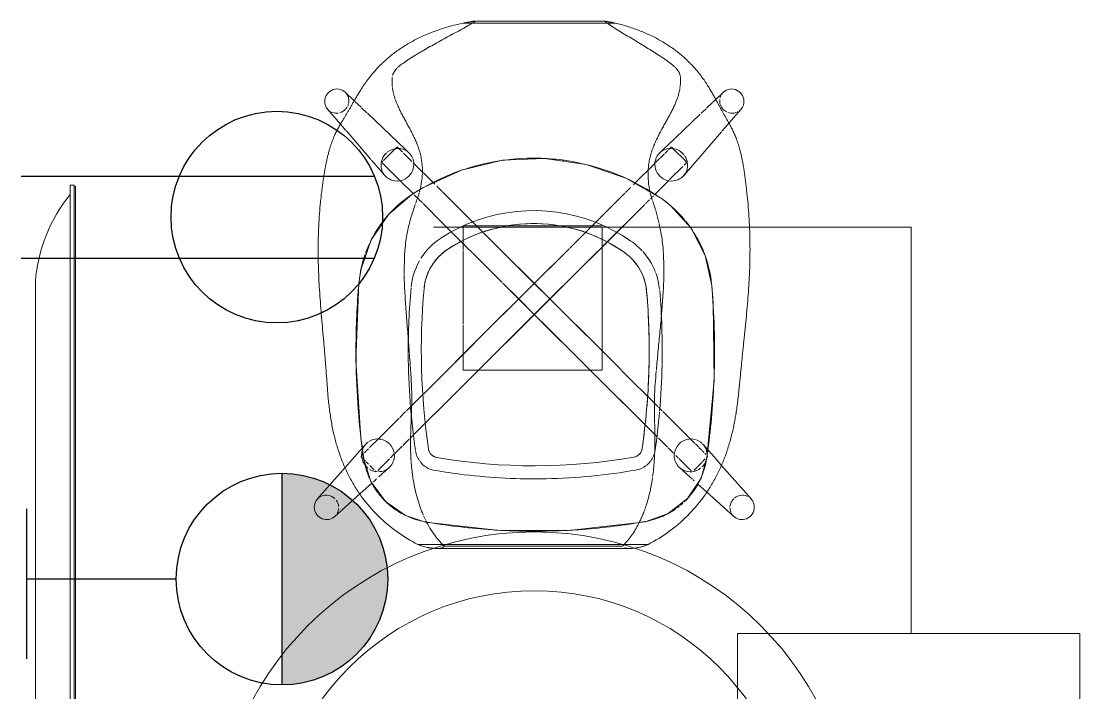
# Model space of a CAD drawing. Header units: inches. Extents: x 4757 to 6765, y 9919 to 10946.
# Drawn here: x 5820.31 to 5869.85, y 10656.35 to 10687.77 of the extents above; entities that cross this region are included whole.
import ezdxf

# ---------------------------------------------------------------- set-up
doc = ezdxf.new("R2010")
doc.units = ezdxf.units.IN
doc.header["$MEASUREMENT"] = 0
for name, color, linetype, lineweight in [('A-ANNO-NOTE', 7, 'Continuous', 9), ('G-ANNO-TEXT', 231, 'Continuous', 9), ('I-FURN', 30, 'Continuous', 9), ('Q-SPCQ', 91, 'Continuous', 9)]:
    doc.layers.add(name, color=color, linetype=linetype, lineweight=lineweight)

# ---------------------------------------------------------------- blocks, each defined once
blk = doc.blocks.new('MEZ-Round_Top-Davis_Furniture1 - MEZ-Round-Type_Catalog_Family-8211100-Level XX  POWER _ SIGNAL')
at = {"layer": 'I-FURN'}
for radius, start, end in [(15, 360, 180), (15, 360, 180), (15, 0, 180), (12.25, 11.25, 180), (6, 0, 180), (6, 0, 180), (12.25, 0, 11.1269), (15, 180, 360), (15, 180, 360), (15, 180, 360), (12.25, 180, 360), (6, 180, 360), (6, 180, 360)]:
    blk.add_arc((0, 0), radius, start, end, dxfattribs=at)
blk = doc.blocks.new('Bernhardt_Design-Seating-Guest-Chloe - Chloe 1019M-V46-Level XX  POWER _ SIGNAL')
at = {"layer": 'I-FURN'}
for p, q in [((3.787, 13.193), (-3.333, 13.193)), ((3.306, 13.283), (-2.783, 13.283)), ((-2.748, 13.281), (3.277, 13.281)), ((-8.426, 9.563), (-8.845, 9.962)), ((8.845, 9.962), (8.489, 9.623)), ((-8.104, 9.257), (-8.395, 9.534)), ((8.338, 9.479), (8.063, 9.218)), ((8.489, 9.623), (8.347, 9.488)), ((-9.676, 9.169), (-9.073, 8.471)), ((-7.837, 9.002), (-8.083, 9.237)), ((-6.026, 7.278), (-7.807, 8.974)), ((7.767, 8.936), (6.593, 7.818)), ((8.034, 9.19), (7.81, 8.976)), ((9.109, 8.513), (9.676, 9.169)), ((-9.073, 8.471), (-8.813, 8.17)), ((8.78, 8.132), (9.04, 8.433)), ((9.044, 8.437), (9.109, 8.513)), ((-8.795, 8.149), (-7.643, 6.817)), ((7.304, 6.424), (8.758, 8.106)), ((6.574, 7.8), (6.026, 7.279)), ((-6.715, 7.107), (-7.056, 6.765)), ((-7.056, 6.765), (-6.715, 7.107)), ((-6.504, 7.319), (-6.711, 7.111)), ((-6.711, 7.111), (-6.504, 7.319)), ((-6.441, 7.382), (-6.495, 7.328)), ((-6.495, 7.328), (-6.441, 7.382)), ((-6.415, 7.408), (-6.278, 7.271)), ((-6.278, 7.271), (-6.415, 7.408)), ((-6.277, 7.27), (-6.163, 7.156)), ((-6.163, 7.156), (-6.277, 7.27)), ((-6.117, 7.111), (-5.731, 6.726)), ((-5.731, 6.726), (-6.117, 7.111)), ((-5.87, 7.13), (-6.026, 7.278)), ((6.093, 7.086), (5.678, 6.674)), ((5.678, 6.674), (6.093, 7.086)), ((6.026, 7.279), (5.87, 7.13)), ((6.249, 7.242), (6.117, 7.111)), ((6.117, 7.111), (6.249, 7.242)), ((6.415, 7.408), (6.277, 7.27)), ((6.277, 7.27), (6.415, 7.408)), ((6.446, 7.377), (6.495, 7.328)), ((6.495, 7.328), (6.446, 7.377)), ((6.504, 7.319), (7.088, 6.733)), ((7.088, 6.733), (6.504, 7.319)), ((-7.613, 6.781), (-7.295, 6.413)), ((-7.088, 6.733), (-7.142, 6.679)), ((-7.142, 6.679), (-7.088, 6.733)), ((-6.299, 5.839), (-7.112, 6.649)), ((-6.299, 5.839), (-7.112, 6.649)), ((-5.669, 6.665), (-4.706, 5.706)), ((-4.706, 5.706), (-5.669, 6.665)), ((5.654, 6.649), (4.704, 5.703)), ((4.704, 5.703), (5.654, 6.649)), ((6.954, 6.491), (6.332, 5.872)), ((6.954, 6.491), (6.332, 5.872)), ((7.112, 6.649), (7.013, 6.55)), ((7.112, 6.649), (7.013, 6.55)), ((7.094, 6.727), (7.142, 6.679)), ((7.142, 6.679), (7.094, 6.727)), ((-7.295, 6.413), (-6.99, 6.061)), ((6.99, 6.061), (7.304, 6.424)), ((-5.66, 5.203), (-6.299, 5.839)), ((-5.66, 5.203), (-6.299, 5.839)), ((-4.706, 5.706), (-4.661, 5.66)), ((-4.661, 5.66), (-4.706, 5.706)), ((-4.563, 5.563), (-4.32, 5.321)), ((-4.32, 5.321), (-4.563, 5.563)), ((4.5, 5.5), (4.265, 5.266)), ((4.265, 5.266), (4.5, 5.5)), ((4.704, 5.703), (4.637, 5.636)), ((4.637, 5.636), (4.704, 5.703)), ((5.998, 4.955), (4.831, 5.628)), ((6.29, 5.83), (5.624, 5.167)), ((6.29, 5.83), (5.624, 5.167)), ((-5.558, 5.101), (-5.624, 5.166)), ((-5.558, 5.101), (-5.624, 5.166)), ((-5.466, 5.01), (-5.556, 5.099)), ((-5.466, 5.01), (-5.556, 5.099)), ((-5.344, 4.888), (-5.456, 4.999)), ((-5.344, 4.888), (-5.456, 4.999)), ((-4.296, 5.297), (-2.799, 3.806)), ((-2.799, 3.806), (-4.296, 5.297)), ((4.241, 5.242), (2.739, 3.746)), ((2.739, 3.746), (4.241, 5.242)), ((5.499, 5.042), (5.43, 4.973)), ((5.499, 5.042), (5.43, 4.973)), ((5.577, 5.12), (5.525, 5.068)), ((5.577, 5.12), (5.525, 5.068)), ((-5.237, 4.781), (-5.33, 4.874)), ((-5.237, 4.781), (-5.33, 4.874)), ((-4.291, 3.839), (-5.208, 4.752)), ((-4.291, 3.839), (-5.208, 4.752)), ((5.169, 4.713), (-3.531, -3.952)), ((5.169, 4.713), (3.206, 2.759)), ((5.266, 4.81), (5.21, 4.754)), ((5.266, 4.81), (5.21, 4.754)), ((5.386, 4.929), (5.286, 4.83)), ((5.386, 4.929), (5.286, 4.83)), ((-3.339, 2.89), (-4.29, 3.838)), ((-3.168, 2.72), (-4.29, 3.838)), ((-3.086, 3.709), (-3.332, 3.709)), ((-3.332, 3.709), (-3.332, 2.892)), ((-3.332, 2.892), (-3.332, 3.709)), ((-3.332, 3.709), (-3.086, 3.709)), ((-2.702, 3.709), (-3.071, 3.709)), ((-3.071, 3.709), (-2.702, 3.709)), ((-2.781, 3.788), (-2.427, 3.435)), ((-2.702, 3.709), (-2.781, 3.788)), ((-2.427, 3.435), (-2.702, 3.709)), ((2.702, 3.709), (-2.702, 3.709)), ((-2.702, 3.709), (2.702, 3.709)), ((1.673, 2.684), (2.738, 3.745)), ((2.702, 3.709), (1.673, 2.684)), ((3.168, 3.709), (2.702, 3.709)), ((2.702, 3.709), (3.168, 3.709)), ((3.168, 2.721), (3.168, 3.631)), ((3.168, 3.631), (3.168, 2.721)), ((-2.405, 3.413), (4.061, -3.027)), ((0, 1.018), (-2.405, 3.413)), ((-3.168, 2.72), (-3.332, 2.883)), ((-3.332, 2.883), (-3.332, 2.56)), ((-3.332, 2.56), (-3.332, 2.883)), ((-3.332, 2.533), (-3.332, -0.894)), ((-3.332, -0.894), (-3.332, 2.533)), ((-2.894, 2.447), (-3.167, 2.72)), ((-2.894, 2.447), (-3.167, 2.72)), ((-2.232, -1.205), (1.643, 2.655)), ((1.643, 2.655), (0, 1.018)), ((3.168, 2.721), (0.729, 0.291)), ((3.168, -2.138), (3.168, 2.721)), ((3.168, 2.721), (3.168, -2.138)), ((-1.507, 1.066), (-2.876, 2.429)), ((-1.507, 1.066), (-2.876, 2.429)), ((-0.729, 0.291), (-1.473, 1.032)), ((5.76, -6.172), (-1.473, 1.032)), ((0, 1.018), (-0.729, 0.291)), ((0.729, 0.291), (0, 1.018)), ((-0.729, 0.291), (-2.232, -1.205)), ((0, -0.435), (-0.729, 0.291)), ((0.729, 0.291), (0, -0.435)), ((3.168, -2.138), (0.729, 0.291)), ((0, -0.435), (-2.616, -3.041)), ((2.596, -3.02), (0, -0.435)), ((-3.332, -0.932), (-3.332, -2.3)), ((-3.332, -2.3), (-3.332, -0.932)), ((-5.178, -4.139), (-2.247, -1.22)), ((-2.247, -1.22), (-3.332, -2.3)), ((-3.332, -2.3), (-5.178, -4.139)), ((-3.332, -2.3), (-3.332, -3.041)), ((-3.332, -3.041), (-3.332, -2.3)), ((4.061, -3.027), (3.168, -2.138)), ((3.168, -3.023), (3.168, -2.138)), ((3.168, -2.138), (3.168, -3.023)), ((-2.616, -3.041), (-3.531, -3.952)), ((-3.332, -3.041), (-2.616, -3.041)), ((-2.616, -3.041), (-3.332, -3.041)), ((-2.616, -3.041), (2.616, -3.041)), ((2.616, -3.041), (-2.616, -3.041)), ((5.76, -6.172), (2.616, -3.041)), ((2.616, -3.041), (3.168, -3.041)), ((3.168, -3.041), (2.616, -3.041)), ((4.084, -3.05), (5.782, -4.741)), ((5.782, -4.741), (4.084, -3.05)), ((-5.183, -4.145), (-5.984, -4.943)), ((-5.984, -4.943), (-5.183, -4.145)), ((-3.547, -3.968), (-5.831, -6.242)), ((-3.547, -3.968), (-5.831, -6.242)), ((5.804, -4.763), (5.987, -4.945)), ((5.987, -4.945), (5.804, -4.763)), ((-6.328, -5.285), (-7.31, -6.263)), ((-7.31, -6.263), (-6.328, -5.285)), ((-6.022, -4.98), (-6.293, -5.25)), ((-6.293, -5.25), (-6.022, -4.98)), ((6.021, -4.979), (7.316, -6.269)), ((7.316, -6.269), (6.021, -4.979)), ((-7.31, -6.263), (-7.71, -6.661)), ((-7.71, -6.661), (-7.31, -6.263)), ((-5.863, -6.274), (-6.147, -6.558)), ((-5.863, -6.274), (-6.147, -6.558)), ((6.235, -6.645), (5.804, -6.216)), ((6.235, -6.645), (5.804, -6.216)), ((7.316, -6.269), (7.51, -6.462)), ((7.51, -6.462), (7.316, -6.269)), ((-7.894, -6.51), (-8.41, -7.096)), ((-7.884, -6.834), (-7.954, -6.905)), ((-7.954, -6.905), (-7.884, -6.834)), ((-7.764, -6.715), (-7.866, -6.816)), ((-7.866, -6.816), (-7.764, -6.715)), ((-6.179, -6.589), (-6.524, -6.933)), ((-6.179, -6.589), (-6.524, -6.933)), ((6.509, -6.918), (6.259, -6.669)), ((6.509, -6.918), (6.259, -6.669)), ((7.54, -6.492), (7.676, -6.628)), ((7.676, -6.628), (7.54, -6.492)), ((7.706, -6.658), (7.819, -6.77)), ((7.819, -6.77), (7.706, -6.658)), ((7.838, -6.789), (7.945, -6.896)), ((7.945, -6.896), (7.838, -6.789)), ((8.409, -7.095), (7.894, -6.51)), ((7.983, -6.933), (8.031, -6.981)), ((8.031, -6.981), (7.983, -6.933)), ((-8.41, -7.096), (-8.844, -7.589)), ((-8.121, -7.07), (-8.036, -7.155)), ((-8.036, -7.155), (-8.121, -7.07)), ((-8.001, -6.952), (-8.068, -7.018)), ((-8.068, -7.018), (-8.001, -6.952)), ((-8.015, -7.177), (-7.96, -7.231)), ((-7.96, -7.231), (-8.015, -7.177)), ((-7.96, -7.231), (-7.901, -7.291)), ((-7.901, -7.291), (-7.96, -7.231)), ((-7.871, -7.32), (-7.76, -7.432)), ((-7.76, -7.432), (-7.871, -7.32)), ((-6.771, -7.179), (-7.326, -7.732)), ((-6.771, -7.179), (-7.326, -7.732)), ((-6.567, -6.976), (-6.736, -7.144)), ((-6.567, -6.976), (-6.736, -7.144)), ((6.73, -7.138), (6.615, -7.023)), ((6.73, -7.138), (6.615, -7.023)), ((7.342, -7.748), (6.765, -7.173)), ((7.342, -7.748), (6.765, -7.173)), ((7.854, -7.337), (7.629, -7.563)), ((7.629, -7.563), (7.854, -7.337)), ((7.999, -7.192), (7.875, -7.317)), ((7.875, -7.317), (7.999, -7.192)), ((8.121, -7.07), (8.071, -7.12)), ((8.071, -7.12), (8.121, -7.07)), ((8.744, -7.475), (8.409, -7.095)), ((-8.844, -7.589), (-10.156, -9.078)), ((-7.691, -7.501), (-7.64, -7.553)), ((-7.64, -7.553), (-7.691, -7.501)), ((-7.633, -7.559), (-7.494, -7.699)), ((-7.494, -7.699), (-7.633, -7.559)), ((-7.447, -7.746), (-7.394, -7.8)), ((-7.394, -7.8), (-7.447, -7.746)), ((-7.276, -8.032), (-6.794, -7.599)), ((6.794, -7.599), (7.274, -8.03)), ((7.621, -7.572), (7.475, -7.718)), ((7.475, -7.718), (7.621, -7.572)), ((10.156, -9.078), (8.744, -7.475)), ((-8.159, -8.825), (-7.591, -8.314)), ((-7.526, -8.256), (-7.38, -8.125)), ((7.282, -8.036), (7.379, -8.124)), ((7.413, -8.154), (7.484, -8.218)), ((7.652, -8.369), (8.061, -8.737)), ((-9.34, -9.886), (-8.159, -8.825)), ((8.061, -8.737), (9.34, -9.886)), ((-5.446, -11.19), (-3.935, -11.19)), ((-4.536, -11.378), (4.444, -11.378)), ((-4.219, -11.267), (4.135, -11.267)), ((-3.935, -11.19), (3.935, -11.19)), ((3.935, -11.19), (5.331, -11.19))]:
    blk.add_line(p, q, dxfattribs=at)
at = {"layer": 'I-FURN', "flags": 128}
for points in [[(4.831, 5.628), (4.29, 5.94), (2.426, 6.586), (0.474, 6.867), (-1.496, 6.776), (-3.413, 6.314), (-5.13, 5.535)], [(-5.13, 5.535), (-5.209, 5.499), (-5.726, 5.182)], [(-5.726, 5.182), (-6.817, 4.245), (-7.629, 3.06), (-8.11, 1.706), (-8.21, 1.041)], [(8.307, 0.916), (7.999, 2.319), (7.34, 3.597), (6.375, 4.662), (5.998, 4.955)], [(-8.21, 1.041), (-8.348, -2.594), (-8.111, -6.223), (-7.989, -7.161)], [(8.077, -7.144), (8.409, -3.522), (8.367, 0.115), (8.307, 0.916)], [(-7.989, -7.161), (-7.643, -8.254), (-6.965, -9.18), (-6.028, -9.84), (-5.085, -10.143)], [(5.184, -10.126), (6.267, -9.747), (7.172, -9.042), (7.804, -8.085), (8.077, -7.144)], [(-5.085, -10.143), (-1.752, -10.525), (1.602, -10.534), (4.937, -10.168), (5.184, -10.126)]]:
    blk.add_lwpolyline(points, dxfattribs=at)
at = {"layer": 'I-FURN'}
for centre, radius, start, end in [((-0.03, -3.523), 10.399, 100.3284, 107.5108), ((-0.03, -3.523), 10.399, 88.8933, 100.3284), ((-0.03, -3.523), 10.399, 82.6722, 88.8933), ((-0.03, -3.523), 10.399, 80.5468, 82.5967), ((-0.03, -3.523), 10.399, 74.0977, 80.3773), ((-0.03, -3.523), 10.399, 64.9762, 73.9893), ((-0.03, -3.523), 10.399, 111.7635, 123.0477), ((-0.03, -3.523), 10.399, 107.7235, 111.7635), ((-0.03, -3.523), 10.399, 56.0648, 64.8198), ((-2.693, 0.547), 5.535, 123.8987, 137.686), ((-2.693, 0.547), 5.535, 123.1986, 123.8987), ((-0.03, -3.523), 10.399, 54.5879, 55.8063), ((2.788, 0.441), 5.535, 53.832, 54.5879), ((2.788, 0.441), 5.535, 40.501, 53.832), ((-2.693, 0.547), 5.535, 140.7603, 143.3292), ((-2.693, 0.547), 5.535, 138.6058, 140.425), ((-2.693, 0.547), 5.535, 137.686, 138.6058), ((-0.03, -3.523), 7.95, 109.4765, 123.0813), ((-0.03, -3.523), 7.95, 54.9081, 109.4765), ((2.788, 0.441), 5.535, 39.8213, 40.501), ((-2.693, 0.547), 5.535, 145.5339, 152.7441), ((-2.693, 0.547), 5.535, 144.0304, 145.2195), ((-2.693, 0.547), 5.535, 143.3292, 144.0304), ((-0.03, -3.523), 7.34, 54.5879, 123.1986), ((-0.03, -3.523), 7.34, 82.0322, 123.1986), ((-0.03, -3.523), 7.34, 54.5879, 123.1986), ((-0.03, -3.523), 7.34, 54.5879, 81.9465), ((2.788, 0.441), 5.535, 35.2269, 39.2463), ((2.788, 0.441), 5.535, 34.6762, 35.2269), ((2.788, 0.441), 5.535, 24.8295, 34.6762), ((-2.693, 0.547), 5.535, 152.8568, 154.0458), ((-2.693, 0.547), 3.086, 123.4374, 147.7837), ((-2.693, 0.547), 5.535, 159.4768, 160.0258), ((-2.693, 0.547), 5.535, 154.7471, 159.4768), ((-2.693, 0.547), 5.535, 154.0458, 154.7471), ((-2.693, 0.547), 2.476, 123.1986, 174.8776), ((-2.693, 0.547), 2.476, 123.1986, 138.717), ((-2.693, 0.547), 2.476, 123.1986, 136.1184), ((2.788, 0.441), 3.086, 43.0471, 54.5879), ((2.788, 0.441), 3.086, 21.4745, 42.1549), ((2.788, 0.441), 5.535, 24.2788, 24.8295), ((2.788, 0.441), 5.535, 19.6844, 24.2788), ((-2.693, 0.547), 5.535, 160.8016, 174.1776), ((-2.693, 0.547), 3.086, 150.2926, 174.6389), ((-2.693, 0.547), 2.476, 143.2825, 154.7938), ((-2.693, 0.547), 2.476, 143.2825, 154.7938), ((-2.693, 0.547), 2.476, 138.717, 143.2825), ((-2.693, 0.547), 2.476, 138.717, 143.2825), ((-2.693, 0.547), 2.476, 136.1184, 138.717), ((2.788, 0.441), 2.476, 42.1703, 54.5879), ((2.788, 0.441), 2.476, 42.1703, 54.5879), ((2.788, 0.441), 2.476, 4.9178, 54.5879), ((2.788, 0.441), 2.476, 4.9178, 42.166), ((2.788, 0.441), 2.476, 17.3353, 42.166), ((2.788, 0.441), 5.535, 19.0588, 19.6844), ((2.788, 0.441), 5.535, 5.6737, 19.0046), ((-2.693, 0.547), 2.476, 154.7938, 159.3593), ((-2.693, 0.547), 2.476, 154.9887, 158.878), ((2.788, 0.441), 3.086, 5.4035, 20.669), ((26.96, -2.112), 35.307, 174.8776, 175.2088), ((-2.693, 0.547), 5.535, 174.1776, 174.8776), ((-2.693, 0.547), 2.476, 159.3593, 174.8776), ((-2.693, 0.547), 2.476, 159.3593, 174.8776), ((2.788, 0.441), 2.476, 14.1786, 17.3353), ((2.788, 0.441), 2.476, 4.9178, 13.9793), ((26.96, -2.112), 35.307, 175.2088, 180.1627), ((26.96, -2.112), 32.859, 174.923, 180.2438), ((26.96, -2.112), 32.248, 174.8776, 188.2212), ((26.96, -2.112), 32.248, 174.8776, 188.2212), ((26.96, -2.112), 32.248, 174.8776, 188.2212), ((-26.874, -2.112), 32.248, 351.8065, 4.9178), ((-26.874, -2.112), 32.248, 351.8065, 4.9178), ((-26.874, -2.112), 32.248, 358.3622, 4.9178), ((-26.874, -2.112), 32.859, 358.8551, 4.8806), ((2.788, 0.441), 5.535, 4.9178, 5.6737), ((-26.874, -2.112), 35.307, 4.5779, 4.9178), ((-26.874, -2.112), 35.307, 357.9341, 4.5779), ((26.96, -2.112), 35.307, 180.2506, 187.7674), ((26.96, -2.112), 32.859, 180.2851, 188.1819), ((-26.874, -2.112), 32.859, 355.0294, 358.7972), ((-26.874, -2.112), 32.248, 351.8065, 358.3366), ((-26.874, -2.112), 35.307, 352.4356, 357.9244), ((-26.874, -2.112), 32.859, 351.853, 354.9619), ((26.96, -2.112), 35.307, 187.8513, 188.2212), ((-4.486, -6.655), 1.086, 188.4836, 215.5482), ((-4.486, -6.655), 0.476, 188.2212, 198.54), ((-4.486, -6.655), 0.476, 188.2212, 198.54), ((-4.486, -6.655), 0.476, 188.2212, 260.2542), ((-4.486, -6.655), 0.476, 215.8937, 217.0344), ((-4.486, -6.655), 0.476, 215.8937, 217.0344), ((4.574, -6.64), 0.476, 279.9384, 351.8065), ((4.574, -6.64), 0.476, 321.774, 330.1515), ((4.574, -6.64), 0.476, 321.774, 323.0593), ((4.574, -6.64), 0.476, 323.0593, 330.1515), ((4.574, -6.64), 0.476, 341.3258, 351.8065), ((4.574, -6.64), 0.476, 341.3258, 351.8065), ((4.574, -6.64), 1.086, 322.2656, 351.5649), ((-26.874, -2.112), 35.307, 351.8065, 352.1488), ((-26.874, -2.112), 35.307, 352.2096, 352.4225), ((-4.486, -6.655), 3.535, 188.2212, 191.1815), ((-4.486, -6.655), 3.535, 191.1815, 201.823), ((-4.486, -6.655), 1.086, 217.4799, 260.0129), ((-4.486, -6.655), 0.476, 231.441, 238.5939), ((-4.486, -6.655), 0.476, 231.441, 238.5939), ((-4.486, -6.655), 0.476, 249.7728, 260.2542), ((-4.486, -6.655), 0.476, 249.7728, 260.2542), ((0, 19.463), 26.976, 260.2542, 279.9384), ((0, 19.463), 26.976, 260.2542, 279.9384), ((0, 19.463), 26.976, 260.2542, 279.9384), ((4.574, -6.64), 0.476, 279.9384, 290.2584), ((4.574, -6.64), 0.476, 279.9384, 290.2584), ((4.574, -6.64), 0.476, 301.512, 308.6856), ((4.574, -6.64), 0.476, 301.512, 308.6856), ((4.574, -6.64), 1.086, 309.1484, 321.7677), ((4.574, -6.64), 3.535, 338.2304, 350.9075), ((4.574, -6.64), 3.535, 350.9075, 351.8065), ((0, 19.463), 27.586, 260.2542, 263.0956), ((0, 19.463), 27.586, 271.1618, 279.9384), ((4.574, -6.64), 1.086, 280.2006, 307.2274), ((-4.486, -6.655), 3.535, 202.3513, 216.7708), ((0, 19.463), 27.586, 263.181, 271.1581), ((4.574, -6.64), 3.535, 313.5531, 332.8141), ((4.574, -6.64), 3.535, 333.8395, 335.2393), ((4.574, -6.64), 3.535, 335.2393, 336.467), ((-4.486, -6.655), 3.535, 217.6072, 220.5512), ((-4.486, -6.655), 3.535, 221.0082, 230.5529), ((-4.486, -6.655), 3.535, 230.6244, 232.8901), ((4.574, -6.64), 3.535, 306.4156, 308.5547), ((4.574, -6.64), 3.535, 309.3779, 312.2276), ((-4.486, -6.655), 3.535, 232.8901, 241.236), ((-4.486, -6.655), 3.535, 242.246, 243.6358), ((-4.486, -6.655), 3.535, 243.6358, 246.2559), ((-4.486, -6.655), 3.535, 246.6524, 259.3587), ((4.574, -6.64), 3.535, 290.6077, 293.5145), ((4.574, -6.64), 3.535, 293.7348, 305.6474), ((-4.486, -6.655), 3.535, 259.3587, 260.2542), ((0, 19.463), 30.035, 260.2542, 265.88), ((0, 19.463), 30.035, 274.3126, 279.9384), ((4.574, -6.64), 3.535, 279.9384, 282.9378), ((4.574, -6.64), 3.535, 282.9378, 290.2325), ((0, 19.463), 30.035, 265.88, 266.0091), ((0, 19.463), 30.035, 266.0091, 267.9952), ((0, 19.463), 30.035, 267.9952, 268.114), ((0, 19.463), 30.035, 268.114, 272.0786), ((0, 19.463), 30.035, 272.0786, 272.1974), ((0, 19.463), 30.035, 272.1974, 274.1835), ((0, 19.463), 30.035, 274.1835, 274.3126)]:
    blk.add_arc(centre, radius, start, end, dxfattribs=at)
for centre, major_axis, ratio, start_param, end_param in [((-9.242, 9.546), (0.416, 0.397), 0.972003, 0.047295, 2.50868), ((-9.242, 9.546), (0.416, 0.397), 0.972003, 6.117777, 6.31065), ((9.242, 9.546), (-0.416, 0.397), 0.972003, 6.256767, 6.451186), ((9.242, 9.546), (-0.416, 0.397), 0.972003, 3.774505, 6.235891), ((-9.242, 9.546), (0.416, 0.397), 0.972003, 2.50868, 3.294078), ((-9.242, 9.546), (0.416, 0.397), 0.972003, 5.650273, 6.059073), ((-9.242, 9.546), (0.416, 0.397), 0.972003, 5.079981, 5.306802), ((-9.242, 9.546), (0.416, 0.397), 0.972003, 5.353986, 5.602943), ((9.242, 9.546), (-0.416, 0.397), 0.972003, 0.632912, 0.740914), ((9.242, 9.546), (-0.416, 0.397), 0.972003, 0.763914, 1.035566), ((9.242, 9.546), (-0.416, 0.397), 0.972003, 0.232449, 0.499987), ((9.242, 9.546), (-0.416, 0.397), 0.972003, 2.989107, 3.774505), ((-9.242, 9.546), (0.416, 0.397), 0.972003, 3.441321, 3.564183), ((-9.242, 9.546), (0.416, 0.397), 0.972003, 3.625558, 3.842243), ((-9.242, 9.546), (0.416, 0.397), 0.972003, 3.847925, 4.079477), ((-9.242, 9.546), (0.416, 0.397), 0.972003, 4.201907, 4.798323), ((-9.242, 9.546), (0.416, 0.397), 0.972003, 4.864875, 5.002587), ((9.242, 9.546), (-0.416, 0.397), 0.972003, 1.097317, 1.389117), ((9.242, 9.546), (-0.416, 0.397), 0.972003, 1.418311, 1.894114), ((9.242, 9.546), (-0.416, 0.397), 0.972003, 1.981884, 2.203709), ((9.242, 9.546), (-0.416, 0.397), 0.972003, 2.20837, 2.322992), ((9.242, 9.546), (-0.416, 0.397), 0.972003, 2.352781, 2.66892), ((9.242, 9.546), (-0.416, 0.397), 0.972003, 2.722228, 2.833767), ((-6.405, 6.57), (0.561, 0.535), 0.972003, 1.555033, 2.50868), ((-6.405, 6.57), (0.561, 0.535), 0.972003, 0.152486, 1.503953), ((-6.405, 6.57), (0.561, 0.535), 0.972003, 5.650273, 6.428547), ((6.405, 6.57), (-0.561, 0.535), 0.972003, 4.559903, 6.916098), ((6.405, 6.57), (-0.561, 0.535), 0.972003, 3.774505, 4.510027), ((-6.405, 6.57), (0.561, 0.535), 0.972003, 2.50868, 5.650273), ((6.405, 6.57), (-0.561, 0.535), 0.972003, 0.632912, 3.774505), ((-7.314, -7.023), (-0.551, 0.545), 0.980631, 6.124565, 6.340436), ((-7.314, -7.023), (-0.551, 0.545), 0.980631, 5.502677, 6.08545), ((-7.314, -7.023), (-0.551, 0.545), 0.980631, 4.749398, 5.502677), ((7.314, -7.023), (0.551, 0.545), 0.980631, 0.499874, 1.565907), ((7.314, -7.023), (0.551, 0.545), 0.980631, 0.246196, 0.44362), ((7.314, -7.023), (0.551, 0.545), 0.980631, 0.035064, 0.224667), ((-7.314, -7.023), (-0.551, 0.545), 0.980631, 0.523694, 0.790288), ((-7.314, -7.023), (-0.551, 0.545), 0.980631, 0.393946, 0.523694), ((-7.314, -7.023), (-0.551, 0.545), 0.980631, 0.05725, 0.35083), ((-7.314, -7.023), (-0.551, 0.545), 0.980631, 4.062197, 4.717279), ((7.314, -7.023), (0.551, 0.545), 0.980631, 2.220988, 2.351305), ((7.314, -7.023), (0.551, 0.545), 0.980631, 1.565907, 2.215339), ((7.314, -7.023), (0.551, 0.545), 0.980631, 6.225935, 6.278296), ((7.314, -7.023), (0.551, 0.545), 0.980631, 5.961271, 6.225935), ((7.314, -7.023), (0.551, 0.545), 0.980631, 5.666885, 5.920301), ((7.314, -7.023), (0.551, 0.545), 0.980631, 5.495472, 5.621429), ((-7.314, -7.023), (-0.551, 0.545), 0.980631, 0.790288, 1.365083), ((-7.314, -7.023), (-0.551, 0.545), 0.980631, 2.361084, 3.931881), ((-7.314, -7.023), (-0.551, 0.545), 0.980631, 3.931881, 4.028475), ((7.314, -7.023), (0.551, 0.545), 0.980631, 2.351305, 2.539299), ((7.314, -7.023), (0.551, 0.545), 0.980631, 2.587612, 3.922101), ((7.314, -7.023), (0.551, 0.545), 0.980631, 4.707499, 5.088107), ((7.314, -7.023), (0.551, 0.545), 0.980631, 5.100198, 5.449686), ((-7.314, -7.023), (-0.551, 0.545), 0.980631, 1.391054, 1.575686), ((-7.314, -7.023), (-0.551, 0.545), 0.980631, 1.583424, 1.678675), ((-7.314, -7.023), (-0.551, 0.545), 0.980631, 1.826536, 1.968385), ((-7.314, -7.023), (-0.551, 0.545), 0.980631, 2.003904, 2.304317), ((7.314, -7.023), (0.551, 0.545), 0.980631, 3.922101, 4.11079), ((7.314, -7.023), (0.551, 0.545), 0.980631, 4.12756, 4.3148), ((7.314, -7.023), (0.551, 0.545), 0.980631, 4.335348, 4.51115), ((7.314, -7.023), (0.551, 0.545), 0.980631, 4.519531, 4.59431), ((-9.725, -9.459), (-0.409, 0.405), 0.980631, 4.717279, 5.917284), ((9.725, -9.459), (0.409, 0.405), 0.980631, 0.829389, 1.474461), ((9.725, -9.459), (0.409, 0.405), 0.980631, 0.651476, 0.780508), ((9.725, -9.459), (0.409, 0.405), 0.980631, 0.339996, 0.612906), ((-9.725, -9.459), (-0.409, 0.405), 0.980631, 0.00489, 0.790288), ((-9.725, -9.459), (-0.409, 0.405), 0.980631, 6.163662, 6.288075), ((-9.725, -9.459), (-0.409, 0.405), 0.980631, 5.951589, 6.142791), ((-9.725, -9.459), (-0.409, 0.405), 0.980631, 4.305481, 4.572428), ((-9.725, -9.459), (-0.409, 0.405), 0.980631, 4.010205, 4.292555), ((9.725, -9.459), (0.409, 0.405), 0.980631, 2.110965, 2.296353), ((9.725, -9.459), (0.409, 0.405), 0.980631, 1.830106, 2.085051), ((9.725, -9.459), (0.409, 0.405), 0.980631, 1.565907, 1.805983), ((9.725, -9.459), (0.409, 0.405), 0.980631, 6.278296, 6.402741), ((9.725, -9.459), (0.409, 0.405), 0.980631, 5.492897, 6.278296), ((-9.725, -9.459), (-0.409, 0.405), 0.980631, 0.790288, 3.146482), ((-9.725, -9.459), (-0.409, 0.405), 0.980631, 3.146482, 3.256819), ((-9.725, -9.459), (-0.409, 0.405), 0.980631, 3.404271, 3.612243), ((-9.725, -9.459), (-0.409, 0.405), 0.980631, 3.650142, 3.846267), ((9.725, -9.459), (0.409, 0.405), 0.980631, 2.381206, 2.744672), ((9.725, -9.459), (0.409, 0.405), 0.980631, 2.818389, 2.941759), ((9.725, -9.459), (0.409, 0.405), 0.980631, 3.026246, 3.136703), ((9.725, -9.459), (0.409, 0.405), 0.980631, 3.136703, 5.492897)]:
    blk.add_ellipse(centre, major_axis=major_axis, ratio=ratio, start_param=start_param, end_param=end_param, dxfattribs=at)
for points, knots in [([(-3.333, 13.193), (-3.521, 13.155), (-3.895, 13.067), (-4.439, 12.897), (-4.888, 12.729), (-5.239, 12.579), (-5.492, 12.456), (-5.739, 12.324), (-5.982, 12.183), (-6.214, 12.037), (-6.431, 11.89), (-6.633, 11.738), (-6.823, 11.581), (-6.999, 11.426), (-7.161, 11.276), (-7.307, 11.131), (-7.437, 10.987), (-7.555, 10.849), (-7.665, 10.718), (-7.764, 10.593), (-7.851, 10.474), (-7.93, 10.36), (-8.005, 10.251), (-8.075, 10.147), (-8.137, 10.048), (-8.195, 9.954), (-8.27, 9.832), (-8.354, 9.69), (-8.444, 9.533), (-8.527, 9.388), (-8.605, 9.252), (-8.683, 9.118), (-8.759, 8.99), (-8.831, 8.872), (-8.903, 8.752), (-8.987, 8.616), (-9.072, 8.471), (-9.141, 8.351), (-9.197, 8.249), (-9.24, 8.166), (-9.284, 8.077), (-9.344, 7.951), (-9.419, 7.775), (-9.497, 7.566), (-9.559, 7.377), (-9.604, 7.223), (-9.648, 7.056), (-9.693, 6.872), (-9.736, 6.675), (-9.777, 6.466), (-9.817, 6.245), (-9.855, 6.009), (-9.892, 5.76), (-9.927, 5.504), (-9.959, 5.242), (-10.001, 4.883), (-10.045, 4.421), (-10.084, 3.857), (-10.118, 3.096), (-10.121, 2.335), (-10.099, 1.571), (-10.072, 1), (-10.035, 0.427), (-9.992, -0.144), (-9.943, -0.719), (-9.892, -1.289), (-9.851, -1.75), (-9.819, -2.112), (-9.796, -2.383), (-9.775, -2.644), (-9.757, -2.897), (-9.739, -3.152), (-9.717, -3.42), (-9.696, -3.71), (-9.674, -4.011), (-9.65, -4.318), (-9.617, -4.623), (-9.578, -4.928), (-9.534, -5.238), (-9.483, -5.545), (-9.405, -5.943), (-9.291, -6.412), (-9.122, -6.956), (-8.914, -7.496), (-8.67, -8.016), (-8.385, -8.517), (-7.956, -9.153), (-7.327, -9.88), (-6.441, -10.619), (-5.79, -11.017), (-5.446, -11.19)], [0, 0, 0, 0, 0.015152, 0.030303, 0.045455, 0.05303, 0.060606, 0.068182, 0.075758, 0.083333, 0.090909, 0.098485, 0.106061, 0.113636, 0.121212, 0.128788, 0.136364, 0.143939, 0.151515, 0.159091, 0.166667, 0.174242, 0.181818, 0.189394, 0.19697, 0.204545, 0.212121, 0.227273, 0.242424, 0.257576, 0.272727, 0.287879, 0.30303, 0.318182, 0.333333, 0.348485, 0.363636, 0.378788, 0.386364, 0.393939, 0.401515, 0.409091, 0.424242, 0.439394, 0.44697, 0.454545, 0.462121, 0.469697, 0.477273, 0.484848, 0.492424, 0.5, 0.507576, 0.515152, 0.522727, 0.530303, 0.545455, 0.560606, 0.575758, 0.606061, 0.621212, 0.636364, 0.651515, 0.666667, 0.681818, 0.69697, 0.712121, 0.719697, 0.727273, 0.734848, 0.742424, 0.75, 0.757576, 0.765152, 0.772727, 0.780303, 0.787879, 0.795455, 0.80303, 0.810606, 0.818182, 0.833333, 0.848485, 0.863636, 0.878788, 0.893939, 0.909091, 0.939394, 0.969697, 1, 1, 1, 1]), ([(-5.355, 11.82), (-5.304, 11.85), (-5.201, 11.911), (-4.99, 12.032), (-4.72, 12.184), (-4.392, 12.366), (-3.95, 12.608), (-3.492, 12.854), (-3.092, 13.081), (-2.911, 13.186), (-2.835, 13.23)], [0.4290688, 0.4290688, 0.4290688, 0.4290688, 0.4642857, 0.5, 0.5714286, 0.6428571, 0.7142857, 0.8571429, 0.9285714, 0.980158, 0.980158, 0.980158, 0.980158]), ([(-2.748, 13.281), (-2.762, 13.283), (-2.789, 13.284), (-2.832, 13.281), (-2.87, 13.275), (-2.9, 13.269), (-2.924, 13.264), (-2.948, 13.26), (-2.981, 13.254), (-3.024, 13.247), (-3.067, 13.241), (-3.102, 13.236), (-3.127, 13.232), (-3.153, 13.227), (-3.187, 13.221), (-3.247, 13.209), (-3.298, 13.199), (-3.333, 13.193)], [0, 0, 0, 0, 0.083333, 0.166667, 0.25, 0.291667, 0.333333, 0.375, 0.416667, 0.5, 0.583333, 0.625, 0.666667, 0.708333, 0.75, 0.833333, 1, 1, 1, 1]), ([(3.787, 13.193), (3.757, 13.199), (3.711, 13.209), (3.659, 13.221), (3.629, 13.227), (3.606, 13.232), (3.583, 13.236), (3.553, 13.242), (3.514, 13.248), (3.476, 13.254), (3.447, 13.26), (3.426, 13.265), (3.406, 13.269), (3.379, 13.275), (3.348, 13.281), (3.311, 13.284), (3.288, 13.283), (3.277, 13.281)], [0, 0, 0, 0, 0.166667, 0.25, 0.291667, 0.333333, 0.375, 0.416667, 0.5, 0.583333, 0.625, 0.666667, 0.708333, 0.75, 0.833333, 0.916667, 1, 1, 1, 1]), ([(3.406, 13.193), (3.453, 13.161), (3.593, 13.068), (3.83, 12.913), (4.132, 12.728), (4.438, 12.544), (4.743, 12.361), (5.047, 12.178), (5.294, 12.028), (5.489, 11.907), (5.633, 11.816), (5.776, 11.724), (5.918, 11.632), (6.057, 11.54), (6.186, 11.447), (6.312, 11.355), (6.436, 11.263), (6.549, 11.17), (6.642, 11.077), (6.716, 10.983), (6.795, 10.856), (6.83, 10.76), (6.844, 10.696)], [0.0342712, 0.0342712, 0.0342712, 0.0342712, 0.0714286, 0.1428571, 0.2142857, 0.2857143, 0.3571429, 0.4285714, 0.5, 0.5357143, 0.5714286, 0.6071429, 0.6428571, 0.6785714, 0.7142857, 0.75, 0.7857143, 0.8214286, 0.8571429, 0.8928571, 0.9285714, 1, 1, 1, 1]), ([(5.331, -11.19), (5.67, -11.014), (6.313, -10.613), (7.183, -9.874), (7.805, -9.15), (8.23, -8.518), (8.514, -8.022), (8.759, -7.506), (8.969, -6.974), (9.116, -6.516), (9.216, -6.146), (9.285, -5.868), (9.344, -5.596), (9.395, -5.329), (9.44, -5.055), (9.483, -4.771), (9.522, -4.463), (9.557, -4.14), (9.589, -3.819), (9.62, -3.515), (9.649, -3.234), (9.675, -2.965), (9.7, -2.701), (9.726, -2.434), (9.754, -2.167), (9.782, -1.905), (9.81, -1.64), (9.847, -1.277), (9.896, -0.801), (9.95, -0.225), (9.998, 0.338), (10.032, 0.809), (10.053, 1.188), (10.072, 1.564), (10.088, 2.038), (10.095, 2.606), (10.089, 3.174), (10.069, 3.739), (10.036, 4.298), (9.991, 4.855), (9.945, 5.3), (9.905, 5.644), (9.874, 5.896), (9.84, 6.136), (9.806, 6.362), (9.769, 6.575), (9.732, 6.778), (9.692, 6.967), (9.653, 7.14), (9.611, 7.299), (9.554, 7.497), (9.483, 7.715), (9.396, 7.937), (9.31, 8.129), (9.231, 8.29), (9.153, 8.435), (9.074, 8.578), (8.996, 8.713), (8.927, 8.832), (8.859, 8.95), (8.787, 9.077), (8.714, 9.208), (8.643, 9.341), (8.567, 9.481), (8.485, 9.633), (8.394, 9.798), (8.31, 9.947), (8.236, 10.075), (8.175, 10.175), (8.109, 10.28), (8.04, 10.389), (7.976, 10.485), (7.92, 10.564), (7.86, 10.645), (7.781, 10.751), (7.678, 10.885), (7.565, 11.024), (7.436, 11.166), (7.292, 11.315), (7.135, 11.47), (6.964, 11.629), (6.78, 11.784), (6.578, 11.937), (6.36, 12.092), (6.13, 12.242), (5.895, 12.384), (5.652, 12.515), (5.398, 12.639), (5.138, 12.754), (4.787, 12.896), (4.342, 13.052), (3.974, 13.151), (3.787, 13.193)], [0, 0, 0, 0, 0.030303, 0.060606, 0.090909, 0.106061, 0.121212, 0.136364, 0.151515, 0.166667, 0.174242, 0.181818, 0.189394, 0.19697, 0.204545, 0.212121, 0.219697, 0.227273, 0.234848, 0.242424, 0.25, 0.257576, 0.265152, 0.272727, 0.280303, 0.287879, 0.295455, 0.30303, 0.318182, 0.333333, 0.348485, 0.363636, 0.371212, 0.378788, 0.393939, 0.409091, 0.424242, 0.439394, 0.454545, 0.469697, 0.484848, 0.492424, 0.5, 0.507576, 0.515152, 0.522727, 0.530303, 0.537879, 0.545455, 0.55303, 0.560606, 0.575758, 0.590909, 0.606061, 0.621212, 0.636364, 0.651515, 0.666667, 0.681818, 0.69697, 0.712121, 0.727273, 0.742424, 0.757576, 0.772727, 0.787879, 0.80303, 0.810606, 0.818182, 0.825758, 0.833333, 0.840909, 0.844697, 0.848485, 0.856061, 0.863636, 0.871212, 0.878788, 0.886364, 0.893939, 0.901515, 0.909091, 0.916667, 0.924242, 0.931818, 0.939394, 0.94697, 0.954545, 0.962121, 0.969697, 0.984848, 1, 1, 1, 1]), ([(-6.643, 10.736), (-6.627, 10.787), (-6.59, 10.87), (-6.514, 10.984), (-6.434, 11.079), (-6.334, 11.173), (-6.213, 11.266), (-6.081, 11.358), (-5.947, 11.451), (-5.809, 11.543), (-5.662, 11.635), (-5.51, 11.727), (-5.408, 11.788), (-5.357, 11.819)], [0.0146929, 0.0146929, 0.0146929, 0.0146929, 0.0714286, 0.1071429, 0.1428571, 0.1785714, 0.2142857, 0.25, 0.2857143, 0.3214286, 0.3571429, 0.3928571, 0.4285714, 0.4285714, 0.4285714, 0.4285714]), ([(-6.642, 10.207), (-6.645, 10.236), (-6.65, 10.301), (-6.654, 10.396), (-6.654, 10.489), (-6.652, 10.583), (-6.653, 10.634), (-6.654, 10.663)], [0.8206575, 0.8206575, 0.8206575, 0.8206575, 0.84375, 0.875, 0.90625, 0.9375, 0.9827078, 0.9827078, 0.9827078, 0.9827078]), ([(6.811, 10.141), (6.801, 10.071), (6.768, 9.906), (6.679, 9.62), (6.563, 9.345), (6.449, 9.113), (6.386, 8.993), (6.354, 8.932)], [0.1960591, 0.1960591, 0.1960591, 0.1960591, 0.25, 0.3125, 0.375, 0.40625, 0.4375, 0.4375, 0.4375, 0.4375]), ([(-6.202, 8.944), (-6.231, 9.001), (-6.288, 9.112), (-6.34, 9.22), (-6.364, 9.273)], [0.56456917, 0.56456917, 0.56456917, 0.56456917, 0.59375, 0.62260004, 0.62260004, 0.62260004, 0.62260004]), ([(-5.993, 8.557), (-6.011, 8.589), (-6.045, 8.653), (-6.114, 8.779), (-6.164, 8.871), (-6.195, 8.932)], [0.5, 0.5, 0.5, 0.5, 0.515625, 0.53125, 0.5625, 0.5625, 0.5625, 0.5625]), ([(-5.397, 7.285), (-5.409, 7.325), (-5.436, 7.402), (-5.479, 7.516), (-5.525, 7.628), (-5.572, 7.739), (-5.621, 7.847), (-5.673, 7.953), (-5.726, 8.058), (-5.779, 8.161), (-5.832, 8.263), (-5.903, 8.392), (-5.954, 8.487), (-5.988, 8.548)], [0.3125, 0.3125, 0.3125, 0.3125, 0.328125, 0.34375, 0.359375, 0.375, 0.390625, 0.40625, 0.421875, 0.4375, 0.453125, 0.46875, 0.498442, 0.498442, 0.498442, 0.498442]), ([(6.345, 8.915), (6.315, 8.86), (6.268, 8.773), (6.2, 8.654), (6.147, 8.558), (6.094, 8.461), (6.038, 8.364), (5.986, 8.27), (5.953, 8.208), (5.938, 8.18)], [0.440433, 0.440433, 0.440433, 0.440433, 0.46875, 0.484375, 0.5, 0.515625, 0.53125, 0.546875, 0.5598847, 0.5598847, 0.5598847, 0.5598847]), ([(5.929, 8.163), (5.911, 8.129), (5.875, 8.061), (5.802, 7.922), (5.732, 7.78), (5.666, 7.634), (5.618, 7.523), (5.571, 7.409), (5.543, 7.332), (5.53, 7.294)], [0.5625, 0.5625, 0.5625, 0.5625, 0.578125, 0.59375, 0.625, 0.640625, 0.65625, 0.671875, 0.6875, 0.6875, 0.6875, 0.6875]), ([(-5.235, 6.236), (-5.234, 6.253), (-5.233, 6.444), (-5.257, 6.719), (-5.317, 7.006), (-5.361, 7.167), (-5.384, 7.246), (-5.397, 7.285)], [0.1811057, 0.1811057, 0.1811057, 0.1811057, 0.1875, 0.25, 0.28125, 0.296875, 0.3124038, 0.3124038, 0.3124038, 0.3124038]), ([(5.52, 7.266), (5.51, 7.236), (5.487, 7.167), (5.441, 7.017), (5.39, 6.813), (5.348, 6.568), (5.332, 6.404), (5.327, 6.326)], [0.6912378, 0.6912378, 0.6912378, 0.6912378, 0.703125, 0.71875, 0.75, 0.78125, 0.8097705, 0.8097705, 0.8097705, 0.8097705]), ([(-5.357, 5.361), (-5.323, 5.496), (-5.269, 5.754), (-5.243, 6.015), (-5.237, 6.138)], [0.07614477, 0.07614477, 0.07614477, 0.07614477, 0.125, 0.16941576, 0.16941576, 0.16941576, 0.16941576]), ([(5.324, 6.27), (5.317, 6.108), (5.329, 5.78), (5.375, 5.449), (5.416, 5.287)], [0.8164856, 0.8164856, 0.8164856, 0.8164856, 0.875, 0.9337865, 0.9337865, 0.9337865, 0.9337865]), ([(-6.086, 1.445), (-6.086, 1.505), (-6.085, 1.637), (-6.083, 1.909), (-6.075, 2.263), (-6.05, 2.686), (-6, 3.105), (-5.923, 3.519), (-5.796, 4.057), (-5.67, 4.452), (-5.577, 4.71)], [0.6035366, 0.6035366, 0.6035366, 0.6035366, 0.625, 0.65, 0.7, 0.75, 0.8, 0.85, 0.9, 0.9954652, 0.9954652, 0.9954652, 0.9954652]), ([(5.68, 4.431), (5.73, 4.263), (5.786, 4.058), (5.834, 3.852), (5.842, 3.815)], [0.0385379, 0.0385379, 0.0385379, 0.0385379, 0.1, 0.11340813, 0.11340813, 0.11340813, 0.11340813]), ([(5.85, 3.782), (5.87, 3.692), (5.917, 3.464), (5.956, 3.235), (5.976, 3.095)], [0.11740659, 0.11740659, 0.11740659, 0.11740659, 0.15, 0.2, 0.2, 0.2, 0.2]), ([(5.976, 3.095), (5.995, 2.956), (6.02, 2.737), (6.035, 2.516), (6.039, 2.436)], [0.2, 0.2, 0.2, 0.2, 0.25, 0.27847997, 0.27847997, 0.27847997, 0.27847997]), ([(6.04, 2.432), (6.043, 2.373), (6.052, 2.173), (6.058, 1.901), (6.06, 1.619), (6.06, 1.478), (6.059, 1.408)], [0.2789037, 0.2789037, 0.2789037, 0.2789037, 0.3, 0.35, 0.375, 0.3998994, 0.3998994, 0.3998994, 0.3998994]), ([(-6.073, 0.863), (-6.075, 0.906), (-6.079, 1.019), (-6.085, 1.203), (-6.086, 1.344), (-6.086, 1.415)], [0.53478346, 0.53478346, 0.53478346, 0.53478346, 0.55, 0.575, 0.6, 0.6, 0.6, 0.6]), ([(6.059, 1.407), (6.059, 1.337), (6.057, 1.196), (6.048, 0.913), (6.029, 0.56), (5.997, 0.136), (5.976, -0.146), (5.965, -0.287)], [0.4, 0.4, 0.4, 0.4, 0.425, 0.45, 0.5, 0.55, 0.6, 0.6, 0.6, 0.6]), ([(-6.002, -0.28), (-6.012, -0.139), (-6.031, 0.144), (-6.056, 0.52), (-6.068, 0.755), (-6.072, 0.849)], [0.4, 0.4, 0.4, 0.4, 0.45, 0.5, 0.5331381, 0.5331381, 0.5331381, 0.5331381]), ([(5.965, -0.289), (5.954, -0.43), (5.931, -0.711), (5.889, -1.132), (5.846, -1.555), (5.792, -2.121), (5.748, -2.616), (5.717, -2.972), (5.711, -3.041)], [0.6001855, 0.6001855, 0.6001855, 0.6001855, 0.65, 0.7, 0.75, 0.8, 0.9, 0.924274, 0.924274, 0.924274, 0.924274]), ([(-5.751, -3.692), (-5.768, -3.405), (-5.798, -2.931), (-5.83, -2.458), (-5.844, -2.269)], [0, 0, 0, 0, 0.1, 0.1661389, 0.1661389, 0.1661389, 0.1661389]), ([(5.654, -3.692), (5.644, -3.843), (5.629, -4.139), (5.621, -4.435), (5.619, -4.579)], [0, 0, 0, 0, 0.0555556, 0.1085974, 0.1085974, 0.1085974, 0.1085974]), ([(-5.779, -5.827), (-5.777, -5.779), (-5.772, -5.636), (-5.763, -5.304), (-5.743, -4.977), (-5.741, -4.743), (-5.74, -4.7)], [0.7390759, 0.7390759, 0.7390759, 0.7390759, 0.7569444, 0.7916667, 0.8611111, 0.8771077, 0.8771077, 0.8771077, 0.8771077]), ([(-5.79, -6.199), (-5.788, -6.121), (-5.785, -6.005), (-5.781, -5.889), (-5.78, -5.851)], [0.6933254, 0.6933254, 0.6933254, 0.6933254, 0.72222222, 0.73608548, 0.73608548, 0.73608548, 0.73608548]), ([(5.631, -5.528), (5.632, -5.596), (5.634, -5.739), (5.638, -5.913), (5.64, -6.02), (5.641, -6.051)], [0.22500575, 0.22500575, 0.22500575, 0.22500575, 0.25, 0.27777778, 0.28941859, 0.28941859, 0.28941859, 0.28941859]), ([(-5.784, -6.932), (-5.789, -6.798), (-5.792, -6.569), (-5.792, -6.324), (-5.79, -6.214), (-5.79, -6.199)], [0.60266882, 0.60266882, 0.60266882, 0.60266882, 0.65277778, 0.6875, 0.6933254, 0.6933254, 0.6933254, 0.6933254]), ([(5.642, -6.406), (5.641, -6.481), (5.64, -6.61), (5.637, -6.739), (5.636, -6.793)], [0.33333333, 0.33333333, 0.33333333, 0.33333333, 0.36111111, 0.38141646, 0.38141646, 0.38141646, 0.38141646]), ([(5.641, -6.051), (5.641, -6.095), (5.643, -6.213), (5.643, -6.331), (5.642, -6.406)], [0.28941859, 0.28941859, 0.28941859, 0.28941859, 0.30555556, 0.33333333, 0.33333333, 0.33333333, 0.33333333]), ([(-5.765, -7.31), (-5.771, -7.236), (-5.778, -7.112), (-5.783, -6.986), (-5.784, -6.935)], [0.55555556, 0.55555556, 0.55555556, 0.55555556, 0.58333333, 0.60232489, 0.60232489, 0.60232489, 0.60232489]), ([(5.635, -6.806), (5.635, -6.822), (5.63, -6.98), (5.623, -7.137), (5.614, -7.278)], [0.38308372, 0.38308372, 0.38308372, 0.38308372, 0.38888889, 0.44208483, 0.44208483, 0.44208483, 0.44208483]), ([(-5.663, -8.188), (-5.693, -8.007), (-5.731, -7.724), (-5.756, -7.438), (-5.764, -7.336)], [0.4444444, 0.4444444, 0.4444444, 0.4444444, 0.5138889, 0.5523684, 0.5523684, 0.5523684, 0.5523684]), ([(-5.204, -9.801), (-5.253, -9.688), (-5.351, -9.438), (-5.521, -8.905), (-5.616, -8.477), (-5.663, -8.188)], [0.2297258, 0.2297258, 0.2297258, 0.2297258, 0.2777778, 0.3333333, 0.4443898, 0.4443898, 0.4443898, 0.4443898]), ([(5.337, -9.025), (5.308, -9.13), (5.264, -9.282), (5.214, -9.433), (5.198, -9.48)], [0.66666667, 0.66666667, 0.66666667, 0.66666667, 0.70833333, 0.72786045, 0.72786045, 0.72786045, 0.72786045]), ([(5.051, -9.86), (5.04, -9.887), (5.02, -9.933), (4.999, -9.979), (4.99, -10)], [0.78057866, 0.78057866, 0.78057866, 0.78057866, 0.79166667, 0.80037519, 0.80037519, 0.80037519, 0.80037519]), ([(5.117, -9.7), (5.105, -9.73), (5.086, -9.777), (5.067, -9.824), (5.06, -9.841)], [0.75800995, 0.75800995, 0.75800995, 0.75800995, 0.77083333, 0.77777778, 0.77777778, 0.77777778, 0.77777778]), ([(5.188, -9.508), (5.172, -9.553), (5.15, -9.614), (5.127, -9.675), (5.12, -9.692)], [0.73159578, 0.73159578, 0.73159578, 0.73159578, 0.75, 0.75696397, 0.75696397, 0.75696397, 0.75696397]), ([(-4.289, -11.195), (-4.467, -11.01), (-4.717, -10.704), (-4.939, -10.336), (-5.023, -10.18), (-5.038, -10.15)], [0.0128797, 0.0128797, 0.0128797, 0.0128797, 0.1111111, 0.1666667, 0.1797787, 0.1797787, 0.1797787, 0.1797787]), ([(4.913, -10.159), (4.902, -10.182), (4.842, -10.3), (4.726, -10.509), (4.495, -10.856), (4.295, -11.096), (4.153, -11.248)], [0.8232944, 0.8232944, 0.8232944, 0.8232944, 0.8333333, 0.875, 0.9166667, 0.9966567, 0.9966567, 0.9966567, 0.9966567]), ([(-5.446, -11.19), (-5.375, -11.221), (-5.268, -11.261), (-5.122, -11.302), (-5.031, -11.323), (-4.957, -11.337), (-4.902, -11.347), (-4.847, -11.355), (-4.792, -11.362), (-4.737, -11.368), (-4.682, -11.373), (-4.644, -11.375), (-4.623, -11.376), (-4.621, -11.376)], [0, 0, 0, 0, 0.1666667, 0.25, 0.3333333, 0.375, 0.4166667, 0.4583333, 0.5, 0.5416667, 0.5833333, 0.625, 0.6303762, 0.6303762, 0.6303762, 0.6303762]), ([(-4.621, -11.376), (-4.614, -11.376), (-4.603, -11.377), (-4.587, -11.377), (-4.578, -11.378), (-4.573, -11.378)], [0.63037623, 0.63037623, 0.63037623, 0.63037623, 0.64583333, 0.65625, 0.66666667, 0.66666667, 0.66666667, 0.66666667]), ([(-4.573, -11.378), (-4.568, -11.378), (-4.559, -11.378), (-4.547, -11.378), (-4.539, -11.378), (-4.536, -11.378)], [0.66666667, 0.66666667, 0.66666667, 0.66666667, 0.67708333, 0.6875, 0.6941274, 0.6941274, 0.6941274, 0.6941274]), ([(-4.53, -11.378), (-4.526, -11.378), (-4.502, -11.378), (-4.458, -11.377), (-4.411, -11.374), (-4.382, -11.371), (-4.366, -11.368), (-4.358, -11.367), (-4.354, -11.366)], [0.6982989, 0.6982989, 0.6982989, 0.6982989, 0.7083333, 0.75, 0.7916667, 0.8125, 0.8229167, 0.8333333, 0.8333333, 0.8333333, 0.8333333]), ([(-4.346, -11.364), (-4.345, -11.363), (-4.341, -11.362), (-4.329, -11.359), (-4.312, -11.353), (-4.298, -11.346), (-4.291, -11.342)], [0.84144347, 0.84144347, 0.84144347, 0.84144347, 0.84375, 0.85416667, 0.875, 0.89877062, 0.89877062, 0.89877062, 0.89877062]), ([(-4.287, -11.34), (-4.284, -11.338), (-4.268, -11.328), (-4.246, -11.309), (-4.231, -11.287), (-4.225, -11.277)], [0.9031422, 0.9031422, 0.9031422, 0.9031422, 0.91666667, 0.95833333, 0.98956705, 0.98956705, 0.98956705, 0.98956705]), ([(4.217, -11.355), (4.22, -11.356), (4.225, -11.358), (4.235, -11.361), (4.256, -11.365), (4.288, -11.37), (4.323, -11.373), (4.347, -11.375), (4.359, -11.376), (4.365, -11.376), (4.367, -11.376)], [0.125, 0.125, 0.125, 0.125, 0.1328125, 0.140625, 0.15625, 0.1875, 0.21875, 0.234375, 0.2421875, 0.2479915, 0.2479915, 0.2479915, 0.2479915]), ([(4.37, -11.376), (4.373, -11.376), (4.379, -11.377), (4.393, -11.377), (4.415, -11.378), (4.449, -11.378), (4.489, -11.378), (4.54, -11.376), (4.578, -11.373), (4.603, -11.371)], [0.25, 0.25, 0.25, 0.25, 0.2578125, 0.265625, 0.28125, 0.3125, 0.34375, 0.375, 0.4328869, 0.4328869, 0.4328869, 0.4328869]), ([(4.603, -11.371), (4.605, -11.371), (4.634, -11.369), (4.717, -11.36), (4.853, -11.339), (5.014, -11.303), (5.174, -11.256), (5.279, -11.213), (5.331, -11.19)], [0.4328869, 0.4328869, 0.4328869, 0.4328869, 0.4375, 0.5, 0.625, 0.75, 0.875, 1, 1, 1, 1])]:
    blk.add_open_spline(points, degree=3, knots=knots, dxfattribs=at)
for points in [[(-2.832, 13.232), (-2.814, 13.242), (-2.796, 13.253), (-2.778, 13.264)], [(3.301, 13.265), (3.316, 13.254), (3.331, 13.244), (3.347, 13.233)], [(3.348, 13.232), (3.367, 13.219), (3.385, 13.207), (3.403, 13.195)], [(6.84, 10.568), (6.839, 10.542), (6.839, 10.488), (6.837, 10.396), (6.83, 10.292), (6.822, 10.215), (6.816, 10.175)], [(6.842, 10.66), (6.841, 10.636), (6.841, 10.609), (6.84, 10.579)], [(-6.593, 9.914), (-6.604, 9.961), (-6.622, 10.052), (-6.634, 10.135), (-6.639, 10.176)], [(-6.504, 9.616), (-6.538, 9.71), (-6.565, 9.799), (-6.586, 9.884)], [(-6.37, 9.286), (-6.418, 9.391), (-6.46, 9.492), (-6.495, 9.589)], [(-5.236, 6.178), (-5.235, 6.197), (-5.235, 6.216), (-5.235, 6.236)], [(-5.558, 4.759), (-5.527, 4.834), (-5.498, 4.91), (-5.471, 4.986)], [(-5.463, 5.011), (-5.445, 5.063), (-5.428, 5.115), (-5.412, 5.168)], [(-5.409, 5.178), (-5.402, 5.202), (-5.395, 5.226), (-5.388, 5.25)], [(-5.378, 5.285), (-5.373, 5.302), (-5.369, 5.319), (-5.364, 5.335)], [(5.427, 5.246), (5.443, 5.179), (5.462, 5.113), (5.483, 5.047)], [(5.484, 5.033), (5.497, 4.988), (5.512, 4.943), (5.527, 4.899)], [(5.54, 4.855), (5.553, 4.819), (5.566, 4.783), (5.579, 4.747)], [(5.588, 4.719), (5.594, 4.702), (5.599, 4.686), (5.605, 4.669)], [(5.608, 4.659), (5.63, 4.594), (5.65, 4.53), (5.67, 4.465)], [(-5.865, -1.98), (-5.876, -1.838), (-5.898, -1.554), (-5.935, -1.129), (-5.972, -0.705), (-5.992, -0.422), (-6.002, -0.28)], [(-5.845, -2.251), (-5.851, -2.161), (-5.858, -2.071), (-5.865, -1.98)], [(5.707, -3.084), (5.689, -3.286), (5.671, -3.489), (5.654, -3.692)], [(-5.739, -4.7), (-5.732, -4.364), (-5.737, -4.028), (-5.751, -3.692)], [(5.619, -4.6), (5.618, -4.675), (5.618, -4.826), (5.621, -5.053), (5.627, -5.28), (5.629, -5.43), (5.631, -5.506)], [(5.612, -7.297), (5.596, -7.539), (5.572, -7.78), (5.538, -8.018)], [(5.516, -8.172), (5.493, -8.317), (5.441, -8.604), (5.374, -8.886), (5.337, -9.025)], [(5.53, -8.076), (5.525, -8.108), (5.521, -8.14), (5.516, -8.172)], [(-5.124, -9.977), (-5.144, -9.937), (-5.163, -9.896), (-5.181, -9.855)], [(-5.083, -10.064), (-5.09, -10.048), (-5.098, -10.032), (-5.106, -10.015)], [(-5.038, -10.15), (-5.048, -10.132), (-5.057, -10.114), (-5.066, -10.096)], [(4.938, -10.109), (4.93, -10.125), (4.922, -10.142), (4.913, -10.159)], [(4.982, -10.015), (4.968, -10.045), (4.954, -10.075), (4.94, -10.105)], [(-4.219, -11.267), (-4.241, -11.245), (-4.262, -11.223), (-4.283, -11.201)]]:
    blk.add_open_spline(points, degree=3, dxfattribs=at)
blk = doc.blocks.new('A-Flat_Screen_TV - OLED 65B6P 65_-4747238-Level XX  POWER _ SIGNAL')
at = {"layer": 'Q-SPCQ'}
for p, q in [((-25.5, 1.813), (25.5, 1.813)), ((-30, 0.188), (30, 0.188)), ((-30, 0.188), (-30, 0)), ((30, 0), (-30, 0)), ((-29.937, 0), (-29.937, -0.062)), ((29.937, -0.062), (29.937, 0)), ((30, 0), (30, 0.188)), ((29.937, -0.062), (-29.937, -0.062))]:
    blk.add_line(p, q, dxfattribs=at)
for centre, start, end in [((-24.901, -5.576), 94.6372, 128.9656), ((24.901, -5.576), 51.0344, 85.3628)]:
    blk.add_arc(centre, 7.413, start, end, dxfattribs=at)

msp = doc.modelspace()

# ---------------------------------------------------------------- hatches: boundary and pattern name
at = {"layer": 'A-ANNO-NOTE'}
for points in [[(5832.512, 10656.724), (5832.644, 10666.623), (5832.512, 10666.624)], [(5832.512, 10656.724), (5832.644, 10656.726), (5832.644, 10666.623)], [(5832.644, 10656.726), (5832.776, 10666.617), (5832.644, 10666.623)], [(5832.644, 10656.726), (5832.776, 10656.731), (5832.776, 10666.617)], [(5833.941, 10656.935), (5833.941, 10666.414), (5832.776, 10666.617)], [(5832.776, 10656.731), (5833.941, 10656.935), (5832.776, 10666.617)], [(5833.941, 10666.414), (5833.687, 10666.483), (5832.907, 10666.609)], [(5833.941, 10656.935), (5835.464, 10665.648), (5833.941, 10666.414)], [(5835.464, 10665.648), (5834.795, 10666.067), (5834.054, 10666.357)], [(5833.941, 10656.935), (5835.965, 10658.128), (5835.464, 10665.648), (5834.054, 10657.578)], [(5835.965, 10658.128), (5835.965, 10665.221), (5835.464, 10665.648), (5835.961, 10658.189)], [(5835.965, 10658.128), (5837.446, 10662.069), (5835.965, 10665.211), (5835.965, 10658.189)], [(5837.446, 10662.069), (5836.777, 10664.187), (5835.97, 10665.211), (5837.07, 10662.87)], [(5836.777, 10664.187), (5836.486, 10664.626), (5835.973, 10665.211)], [(5837.288, 10662.977), (5837.02, 10663.72), (5836.777, 10664.187)], [(5837.399, 10662.462), (5837.288, 10662.977), (5836.777, 10664.187), (5837.252, 10662.87)], [(5837.446, 10662.069), (5837.399, 10662.462), (5836.777, 10664.187), (5837.193, 10662.87)], [(5835.965, 10658.128), (5836.777, 10659.161), (5837.446, 10662.069), (5835.988, 10658.189)], [(5836.777, 10659.161), (5837.446, 10661.279), (5837.446, 10662.069)], [(5836.777, 10659.161), (5837.212, 10660.12), (5837.446, 10661.279)], [(5837.212, 10660.12), (5837.399, 10660.887), (5837.446, 10661.279)], [(5836.777, 10659.161), (5837.02, 10659.629), (5837.212, 10660.12)], [(5835.965, 10658.128), (5836.486, 10658.722), (5836.777, 10659.161), (5836.013, 10658.189)], [(5833.941, 10656.935), (5834.795, 10657.282), (5835.965, 10658.128), (5834.054, 10657.001)], [(5834.795, 10657.282), (5835.138, 10657.478), (5835.87, 10658.037)], [(5832.776, 10656.731), (5832.907, 10656.74), (5833.941, 10656.935)], [(5833.941, 10656.935), (5834.191, 10657.018), (5834.054, 10656.981)]]:
    msp.add_hatch(color=256, dxfattribs=at).paths.add_polyline_path(points, flags=0)

# ---------------------------------------------------------------- linework, layer by layer
at = {"layer": 'A-ANNO-NOTE', "lineweight": 30}
for p, q in [((5820.308, 10680.522), (5836.835, 10680.522)), ((5820.308, 10680.522), (5836.835, 10680.522)), ((5820.308, 10676.689), (5836.835, 10676.689)), ((5832.512, 10666.624), (5832.512, 10656.724)), ((5820.55, 10664.953), (5820.55, 10657.94)), ((5820.55, 10661.681), (5827.562, 10661.681))]:
    msp.add_line(p, q, dxfattribs=at)
at = {"layer": 'A-ANNO-NOTE'}
msp.add_line((5832.512, 10666.624), (5832.512, 10656.724), dxfattribs=at)
at = {"layer": 'A-ANNO-NOTE', "lineweight": 30}
for centre in [(5832.271, 10678.605), (5832.512, 10661.674), (5832.512, 10661.674), (5832.512, 10661.674), (5832.512, 10661.674), (5832.512, 10661.674), (5832.512, 10661.674), (5832.512, 10661.674)]:
    msp.add_circle(centre, 4.95, dxfattribs=at)
at = {"layer": 'A-ANNO-NOTE'}
msp.add_arc((5832.512, 10661.674), 4.95, 270, 90, dxfattribs=at)
at = {"layer": 'G-ANNO-TEXT', "color": 250, "lineweight": 13}
for p, q in [((5839.597, 10678.14), (5861.954, 10678.14)), ((5861.954, 10678.14), (5861.954, 10659.135))]:
    msp.add_line(p, q, dxfattribs=at)
at = {"layer": 'G-ANNO-TEXT', "color": 250, "lineweight": 13, "flags": 128}
msp.add_lwpolyline([(5853.829, 10630.356), (5853.829, 10659.135), (5869.848, 10659.135), (5869.848, 10630.356)], close=True, dxfattribs=at)

# ---------------------------------------------------------------- block references
at = {"layer": 'I-FURN'}
msp.add_blockref('Bernhardt_Design-Seating-Guest-Chloe - Chloe 1019M-V46-Level XX  POWER _ SIGNAL', (5844.321, 10674.485), dxfattribs=at)
at = {"layer": 'I-FURN', "rotation": 180}
msp.add_blockref('MEZ-Round_Top-Davis_Furniture1 - MEZ-Round-Type_Catalog_Family-8211100-Level XX  POWER _ SIGNAL', (5844.321, 10648.879), dxfattribs=at)
at = {"layer": 'Q-SPCQ', "rotation": 90.00000000000021}
msp.add_blockref('A-Flat_Screen_TV - OLED 65B6P 65_-4747238-Level XX  POWER _ SIGNAL', (5822.785, 10650.098), dxfattribs=at)

doc.saveas('drawing.dxf')
